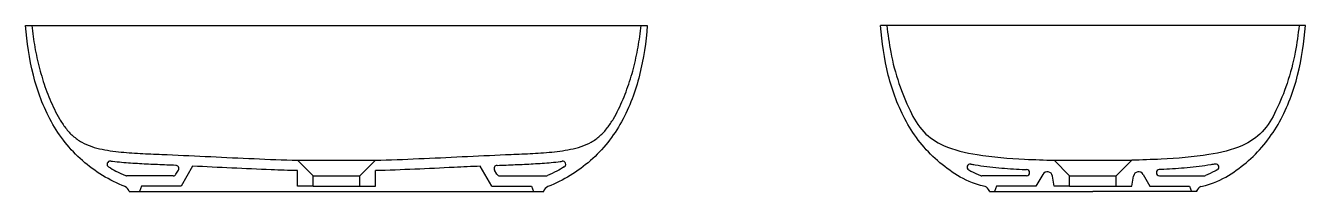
# Model space of a CAD drawing. Header units: millimetres. Extents: x 2567 to 2690, y 3423 to 3439.
import ezdxf

# ---------------------------------------------------------------- set-up
doc = ezdxf.new("R2010")
doc.units = ezdxf.units.MM

msp = doc.modelspace()

# ---------------------------------------------------------------- linework, layer by layer
at = {"lineweight": -2}
for p, q in [((2566.54, 3438.62), (2626.54, 3438.62)), ((2690.05, 3438.62), (2649.05, 3438.62)), ((2594.29, 3424.12), (2592.79, 3425.62)), ((2592.79, 3425.62), (2600.29, 3425.62)), ((2598.79, 3424.12), (2600.29, 3425.62)), ((2667.3, 3424.12), (2665.8, 3425.62)), ((2665.8, 3425.62), (2673.3, 3425.62)), ((2671.8, 3424.12), (2673.3, 3425.62)), ((2580.79, 3424.12), (2576.29, 3424.12)), ((2581.04, 3424.27), (2581.28, 3424.68)), ((2582.65, 3425.05), (2581.54, 3423.12)), ((2592.77, 3424.62), (2592.79, 3424.62)), ((2592.79, 3423.12), (2592.79, 3424.62)), ((2594.29, 3424.12), (2598.79, 3424.12)), ((2594.29, 3423.12), (2594.29, 3424.12)), ((2598.79, 3423.12), (2598.79, 3424.12)), ((2600.29, 3424.62), (2600.3, 3424.62)), ((2600.29, 3423.12), (2600.29, 3424.62)), ((2611.54, 3423.12), (2610.42, 3425.05)), ((2612.03, 3424.27), (2611.79, 3424.68)), ((2612.29, 3424.12), (2616.78, 3424.12)), ((2663.14, 3424.12), (2658.81, 3424.12)), ((2664.72, 3424.26), (2664.05, 3423.12)), ((2665.8, 3423.12), (2665.64, 3424.09)), ((2667.3, 3424.12), (2671.8, 3424.12)), ((2667.3, 3423.12), (2667.3, 3424.12)), ((2671.8, 3423.12), (2671.8, 3424.12)), ((2673.3, 3423.12), (2673.46, 3424.09)), ((2674.39, 3424.26), (2675.05, 3423.12)), ((2675.97, 3424.12), (2680.29, 3424.12)), ((2577.72, 3423.12), (2577.54, 3422.62)), ((2581.54, 3423.12), (2577.72, 3423.12)), ((2594.29, 3423.12), (2592.79, 3423.12)), ((2594.29, 3423.12), (2598.79, 3423.12)), ((2598.79, 3423.12), (2600.29, 3423.12)), ((2611.54, 3423.12), (2615.35, 3423.12)), ((2615.35, 3423.12), (2615.54, 3422.62)), ((2659.54, 3422.66), (2659.53, 3422.69)), ((2659.53, 3422.69), (2659.54, 3422.67)), ((2659.54, 3422.67), (2659.54, 3422.65)), ((2660.23, 3423.12), (2660.05, 3422.62)), ((2664.05, 3423.12), (2660.23, 3423.12)), ((2667.3, 3423.12), (2665.8, 3423.12)), ((2667.3, 3423.12), (2671.8, 3423.12)), ((2671.8, 3423.12), (2673.3, 3423.12)), ((2675.05, 3423.12), (2678.87, 3423.12)), ((2678.87, 3423.12), (2679.05, 3422.62)), ((2679.57, 3422.67), (2679.56, 3422.65)), ((2679.57, 3422.66), (2679.58, 3422.69)), ((2679.58, 3422.69), (2679.57, 3422.67)), ((2576.54, 3422.62), (2616.54, 3422.62)), ((2659.55, 3422.63), (2659.54, 3422.66)), ((2659.55, 3422.62), (2659.55, 3422.63)), ((2659.55, 3422.62), (2669.55, 3422.62)), ((2659.55, 3422.62), (2659.55, 3422.62)), ((2679.55, 3422.62), (2669.55, 3422.62)), ((2679.55, 3422.62), (2679.56, 3422.63)), ((2679.55, 3422.62), (2679.55, 3422.62)), ((2679.56, 3422.63), (2679.57, 3422.66))]:
    msp.add_line(p, q, dxfattribs=at)
for centre, radius, start, end in [((2574.7, 3425.23), 0.3, 82.04, 239.0207), ((2618.37, 3425.23), 0.3, 300.9793, 97.96), ((2657.7, 3424.96), 0.3, 79.8652, 241.4076), ((2681.41, 3424.96), 0.3, 298.5924, 100.1348), ((2576.29, 3424.42), 0.3, 246.4787, 270), ((2580.79, 3424.42), 0.3, 270, 330), ((2581.02, 3424.83), 0.3, 330, 87.4145), ((2612.05, 3424.83), 0.3, 92.5855, 210), ((2612.29, 3424.42), 0.3, 210, 270), ((2616.78, 3424.42), 0.3, 270, 293.5213), ((2658.81, 3424.42), 0.3, 246.4787, 270), ((2663.14, 3424.42), 0.3, 270, 87.2942), ((2665.15, 3424.01), 0.5, 9.3739, 150), ((2673.96, 3424.01), 0.5, 30, 170.6261), ((2675.97, 3424.42), 0.3, 92.7058, 270), ((2680.29, 3424.42), 0.3, 270, 293.5213), ((2575.86, 3422.43), 0.7, 15.5313, 67.831), ((2617.21, 3422.43), 0.7, 112.169, 164.4687), ((2658.88, 3422.43), 0.7, 21.6332, 67.8311), ((2680.23, 3422.43), 0.7, 112.1689, 158.3668)]:
    msp.add_arc(centre, radius, start, end, dxfattribs=at)
for points, knots in [([(2576.13, 3423.08), (2575.38, 3423.38), (2573.93, 3424.1), (2571.97, 3425.53), (2570.31, 3427.29), (2568.52, 3429.99), (2567.12, 3433.81), (2566.66, 3437.01), (2566.54, 3438.62)], [0, 0, 0, 0, 0.124982, 0.250012, 0.375028, 0.500059, 0.750102, 1, 1, 1, 1]), ([(2567.14, 3438.62), (2567.21, 3437.92), (2567.4, 3436.53), (2567.85, 3434.48), (2568.46, 3432.47), (2569.14, 3430.85), (2569.79, 3429.61), (2570.37, 3428.73), (2571.08, 3427.94), (2571.94, 3427.34), (2572.91, 3426.91), (2573.93, 3426.67), (2574.97, 3426.5), (2576.36, 3426.34), (2578.11, 3426.25), (2580.9, 3426.14), (2584.4, 3425.97), (2588.59, 3425.77), (2591.39, 3425.66), (2592.79, 3425.62)], [0, 0, 0, 0, 0.062485, 0.125064, 0.187622, 0.250128, 0.281377, 0.312632, 0.343875, 0.375128, 0.406373, 0.437615, 0.468887, 0.500117, 0.562595, 0.62511, 0.750068, 0.875029, 1, 1, 1, 1]), ([(2600.29, 3425.62), (2601.68, 3425.66), (2604.48, 3425.77), (2608.67, 3425.97), (2612.17, 3426.14), (2614.96, 3426.25), (2616.71, 3426.34), (2618.1, 3426.5), (2619.14, 3426.67), (2620.16, 3426.91), (2621.13, 3427.34), (2621.99, 3427.94), (2622.7, 3428.73), (2623.28, 3429.61), (2623.93, 3430.85), (2624.61, 3432.47), (2625.23, 3434.48), (2625.67, 3436.53), (2625.86, 3437.92), (2625.94, 3438.62)], [0, 0, 0, 0, 0.124971, 0.249932, 0.37489, 0.437405, 0.499883, 0.531113, 0.562385, 0.593627, 0.624872, 0.656125, 0.687368, 0.718623, 0.749872, 0.812378, 0.874936, 0.937515, 1, 1, 1, 1]), ([(2626.54, 3438.62), (2626.42, 3437.01), (2625.95, 3433.81), (2624.55, 3429.99), (2622.77, 3427.29), (2621.1, 3425.53), (2619.14, 3424.1), (2617.69, 3423.38), (2616.95, 3423.08)], [0, 0, 0, 0, 0.249898, 0.499941, 0.624972, 0.749988, 0.875018, 1, 1, 1, 1]), ([(2659.14, 3423.08), (2657.9, 3423.38), (2656.45, 3424.1), (2654.49, 3425.53), (2652.82, 3427.29), (2651.04, 3429.99), (2649.63, 3433.81), (2649.17, 3437.01), (2649.05, 3438.62)], [0, 0, 0, 0, 0.124982, 0.250012, 0.375028, 0.500059, 0.750102, 1, 1, 1, 1]), ([(2649.65, 3438.62), (2649.76, 3437.76), (2650.01, 3435.87), (2650.73, 3433.1), (2651.79, 3430.51), (2653.05, 3428.26), (2655.4, 3426.75), (2658.77, 3426.01), (2662.37, 3425.73), (2664.85, 3425.65), (2665.8, 3425.62)], [0, 0, 0, 0, 2.584061, 5.720344, 8.551371, 10.997, 13.299882, 16.649194, 21.268035, 24.114205, 24.114205, 24.114205, 24.114205]), ([(2689.45, 3438.62), (2689.34, 3437.76), (2689.09, 3435.87), (2688.38, 3433.1), (2687.32, 3430.51), (2686.05, 3428.26), (2683.71, 3426.75), (2680.33, 3426.01), (2676.74, 3425.73), (2674.25, 3425.65), (2673.3, 3425.62)], [0, 0, 0, 0, 2.584061, 5.720344, 8.551371, 10.997, 13.299882, 16.649194, 21.268035, 24.114205, 24.114205, 24.114205, 24.114205]), ([(2679.96, 3423.08), (2681.21, 3423.38), (2682.66, 3424.1), (2684.61, 3425.53), (2686.28, 3427.29), (2688.06, 3429.99), (2689.47, 3433.81), (2689.93, 3437.01), (2690.05, 3438.62)], [0, 0, 0, 0, 0.124982, 0.250012, 0.375028, 0.500059, 0.750102, 1, 1, 1, 1]), ([(2581.03, 3425.13), (2580.74, 3425.14), (2580.45, 3425.15), (2579.57, 3425.19), (2578.98, 3425.21), (2578.11, 3425.25), (2577.83, 3425.27), (2577.25, 3425.3), (2576.96, 3425.31), (2576.38, 3425.35), (2576.09, 3425.38), (2575.51, 3425.43), (2575.22, 3425.47), (2574.87, 3425.51), (2574.81, 3425.52), (2574.75, 3425.53)], [0.3488358, 0.3488358, 0.3488358, 0.3488358, 0.3752552, 0.3752552, 0.4274388, 0.4274388, 0.4527824, 0.4527824, 0.4781259, 0.4781259, 0.5032915, 0.5032915, 0.5284572, 0.5284572, 0.5337443, 0.5337443, 0.5337443, 0.5337443]), ([(2612.04, 3425.13), (2612.33, 3425.14), (2612.63, 3425.15), (2613.5, 3425.19), (2614.09, 3425.21), (2614.96, 3425.25), (2615.24, 3425.27), (2615.82, 3425.3), (2616.11, 3425.31), (2616.69, 3425.35), (2616.98, 3425.38), (2617.56, 3425.43), (2617.85, 3425.47), (2618.2, 3425.51), (2618.26, 3425.52), (2618.33, 3425.53)], [0.3488358, 0.3488358, 0.3488358, 0.3488358, 0.3752552, 0.3752552, 0.4274388, 0.4274388, 0.4527824, 0.4527824, 0.4781259, 0.4781259, 0.5032915, 0.5032915, 0.5284572, 0.5284572, 0.5337443, 0.5337443, 0.5337443, 0.5337443]), ([(2657.75, 3425.26), (2657.89, 3425.23), (2658.03, 3425.21), (2658.55, 3425.12), (2658.93, 3425.07), (2659.7, 3424.97), (2660.08, 3424.93), (2661.21, 3424.83), (2661.97, 3424.78), (2662.87, 3424.73), (2663.01, 3424.72), (2663.15, 3424.72)], [162.104213, 162.104213, 162.104213, 162.104213, 166.191221, 166.191221, 177.352069, 177.352069, 188.512916, 188.512916, 210.83461, 210.83461, 215.101689, 215.101689, 215.101689, 215.101689]), ([(2681.35, 3425.26), (2681.21, 3425.23), (2681.07, 3425.21), (2680.55, 3425.12), (2680.17, 3425.07), (2679.41, 3424.97), (2679.03, 3424.93), (2677.89, 3424.83), (2677.14, 3424.78), (2676.24, 3424.73), (2676.1, 3424.72), (2675.95, 3424.72)], [162.104213, 162.104213, 162.104213, 162.104213, 166.191221, 166.191221, 177.352069, 177.352069, 188.512916, 188.512916, 210.83461, 210.83461, 215.101689, 215.101689, 215.101689, 215.101689]), ([(2574.55, 3424.98), (2574.78, 3424.84), (2575.02, 3424.7), (2575.56, 3424.42), (2575.86, 3424.28), (2576.18, 3424.14)], [0.879039, 0.879039, 0.879039, 0.879039, 0.9241447, 0.9241447, 0.9803657, 0.9803657, 0.9803657, 0.9803657]), ([(2592.77, 3424.62), (2591.93, 3424.64), (2588.55, 3424.76), (2585.18, 3424.93), (2582.65, 3425.05)], [0, 0, 0, 0, 0.250432, 1, 1, 1, 1]), ([(2610.42, 3425.05), (2609.58, 3425.01), (2606.21, 3424.85), (2602.83, 3424.69), (2600.3, 3424.62)], [0, 0, 0, 0, 0.249567, 1, 1, 1, 1]), ([(2618.52, 3424.98), (2618.29, 3424.84), (2618.05, 3424.7), (2617.51, 3424.42), (2617.21, 3424.28), (2616.9, 3424.14)], [0.879039, 0.879039, 0.879039, 0.879039, 0.9241447, 0.9241447, 0.9803657, 0.9803657, 0.9803657, 0.9803657]), ([(2657.55, 3424.7), (2657.63, 3424.66), (2657.7, 3424.62), (2658.08, 3424.42), (2658.38, 3424.28), (2658.69, 3424.14)], [0.91025749, 0.91025749, 0.91025749, 0.91025749, 0.92414465, 0.92414465, 0.9803657, 0.9803657, 0.9803657, 0.9803657]), ([(2681.55, 3424.7), (2681.48, 3424.66), (2681.4, 3424.62), (2681.03, 3424.42), (2680.72, 3424.28), (2680.41, 3424.14)], [0.91025749, 0.91025749, 0.91025749, 0.91025749, 0.92414465, 0.92414465, 0.9803657, 0.9803657, 0.9803657, 0.9803657])]:
    msp.add_open_spline(points, degree=3, knots=knots, dxfattribs=at)

doc.saveas('drawing.dxf')
